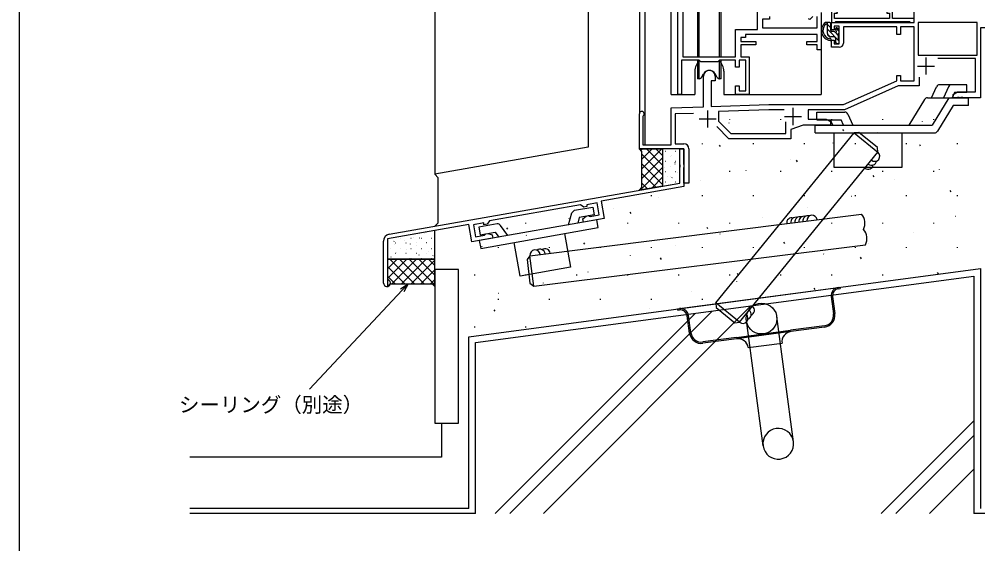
# Model space of a CAD drawing. Units: millimetres, scale not verified. Extents: x -437 to 438, y -681 to 679.
# Drawn here: x -436.8 to -155.8, y -237.2 to -83.5 of the extents above; entities that cross this region are included whole.
import ezdxf
from ezdxf.enums import TextEntityAlignment as Align

# ---------------------------------------------------------------- set-up
doc = ezdxf.new("R2010")
doc.units = ezdxf.units.MM
doc.header["$LTSCALE"] = 4
for name, color, linetype in [('0-2_YKK_11', 7, 'Continuous'), ('0-3_YKK_12', 2, 'Continuous'), ('0-4_YKK_13', 4, 'Continuous'), ('0-5_YKK_D', 6, 'Continuous'), ('0-6_YKK_ZWAK', 7, 'Continuous'), ('0-7_YSS_K', 3, 'Continuous')]:
    doc.layers.add(name, color=color, linetype=linetype)
doc.styles.add('ＭＳ ゴシック', font='')
doc.styles.get('ＭＳ ゴシック').set_extended_font_data('MS Gothic')

msp = doc.modelspace()

# ---------------------------------------------------------------- linework, layer by layer
at = {"layer": '0-2_YKK_11'}
for p, q in [((-170.99, -94.689), (-170.99, -99.689)), ((-173.49, -97.189), (-168.49, -97.189)), ((-209.99, -109.489), (-209.99, -114.489)), ((-234.99, -110.189), (-234.99, -115.189)), ((-212.49, -111.989), (-207.49, -111.989)), ((-237.49, -112.689), (-232.49, -112.689)), ((-254.075, -121.489), (-254.532, -121.947)), ((-248.418, -121.489), (-254.24, -127.311)), ((-251.246, -121.489), (-254.24, -124.483)), ((-248.19, -129.088), (-254.24, -123.038)), ((-248.19, -126.259), (-252.961, -121.489)), ((-248.19, -123.431), (-250.132, -121.489)), ((-247.415, -122.109), (-247.365, -122.109)), ((-245.483, -123.404), (-245.474, -123.401)), ((-244.375, -122.109), (-244.325, -122.109)), ((-248.19, -124.09), (-254.24, -130.14)), ((-248.19, -131.916), (-254.24, -125.866)), ((-247.415, -125.099), (-247.365, -125.099)), ((-245.99, -123.724), (-245.94, -123.724)), ((-244.556, -125.42), (-244.473, -125.365)), ((-244.507, -125.9), (-244.498, -125.897)), ((-244.375, -125.099), (-244.325, -125.099)), ((-248.19, -126.918), (-254.81, -133.538)), ((-250.208, -132.726), (-254.24, -128.694)), ((-247.627, -127.005), (-247.618, -127.001)), ((-247.415, -128.089), (-247.365, -128.089)), ((-245.99, -126.714), (-245.94, -126.714)), ((-244.375, -128.089), (-244.325, -128.089)), ((-243.861, -128.512), (-243.852, -128.509)), ((-243.19, -126.947), (-243.07, -126.764)), ((-252.613, -133.15), (-254.24, -131.523)), ((-248.19, -129.746), (-251.376, -132.932)), ((-247.415, -131.079), (-247.365, -131.079)), ((-246.652, -129.5), (-246.642, -129.497)), ((-245.99, -129.704), (-245.94, -129.704)), ((-245.441, -129.923), (-245.357, -129.868)), ((-244.375, -131.079), (-244.325, -131.079)), ((-243.262, -131.141), (-243.258, -131.139)), ((-317.339, -146.029), (-317.289, -146.029)), ((-329.99, -160.793), (-329.99, -148.471)), ((-326.936, -148.601), (-326.852, -148.546)), ((-325.034, -147.644), (-324.984, -147.644)), ((-323.967, -148.355), (-323.958, -148.351)), ((-321.994, -147.644), (-321.944, -147.644)), ((-321.224, -147.383), (-321.215, -147.38)), ((-319.444, -147.56), (-319.361, -147.505)), ((-318.954, -147.644), (-318.904, -147.644)), ((-318.104, -146.278), (-318.095, -146.275)), ((-317.458, -148.891), (-317.449, -148.887)), ((-315.914, -147.644), (-315.864, -147.644)), ((-328.074, -150.634), (-328.024, -150.634)), ((-326.758, -149.343), (-326.748, -149.339)), ((-326.459, -149.019), (-326.409, -149.019)), ((-325.034, -150.634), (-324.984, -150.634)), ((-323.419, -149.019), (-323.369, -149.019)), ((-323.369, -150.984), (-323.359, -150.98)), ((-322.133, -149.34), (-322.05, -149.285)), ((-321.994, -150.634), (-321.944, -150.634)), ((-320.379, -149.019), (-320.329, -149.019)), ((-320.248, -149.879), (-320.239, -149.875)), ((-318.954, -150.634), (-318.904, -150.634)), ((-317.339, -149.019), (-317.289, -149.019)), ((-316.859, -151.52), (-316.85, -151.516)), ((-315.914, -150.634), (-315.864, -150.634)), ((-314.994, -153.793), (-328.79, -153.793)), ((-328.79, -156.602), (-325.981, -153.793)), ((-328.79, -159.43), (-323.153, -153.793)), ((-320.891, -161.043), (-328.141, -153.793)), ((-328.074, -153.624), (-328.024, -153.624)), ((-327.82, -153.104), (-327.737, -153.049)), ((-327.575, -161.043), (-320.325, -153.793)), ((-326.459, -152.009), (-326.409, -152.009)), ((-326.112, -151.955), (-326.102, -151.952)), ((-318.062, -161.043), (-325.312, -153.793)), ((-325.034, -153.624), (-324.984, -153.624)), ((-324.746, -161.043), (-317.496, -153.793)), ((-323.419, -152.009), (-323.369, -152.009)), ((-322.942, -153.793), (-322.934, -153.788)), ((-314.994, -161.283), (-322.484, -153.793)), ((-322.393, -153.479), (-322.383, -153.476)), ((-321.994, -153.624), (-321.944, -153.624)), ((-321.918, -161.043), (-314.994, -154.12)), ((-320.379, -152.009), (-320.329, -152.009)), ((-320.328, -152.063), (-320.245, -152.008)), ((-314.994, -158.454), (-319.655, -153.793)), ((-319.602, -152.491), (-319.593, -152.488)), ((-318.954, -153.624), (-318.904, -153.624)), ((-317.339, -152.009), (-317.289, -152.009)), ((-314.994, -155.626), (-316.827, -153.793)), ((-315.914, -153.624), (-315.864, -153.624)), ((-315.526, -152.802), (-315.442, -152.747)), ((-323.719, -161.043), (-328.79, -155.972)), ((-319.089, -161.043), (-314.994, -156.948)), ((-326.547, -161.043), (-328.79, -158.8)), ((-316.261, -161.043), (-314.994, -159.777)), ((-328.708, -161.711), (-328.79, -161.629))]:
    msp.add_line(p, q, dxfattribs=at)
for points in [[(-223.79, -104.489), (-223.79, -95.489), (-225.79, -95.489), (-225.79, -97.489), (-226.79, -97.489), (-226.79, -95.489), (-231.49, -95.489), (-231.99, -95.989), (-236.99, -95.989), (-237.49, -95.489), (-242.69, -95.489), (-242.69, -105.489), (-243.69, -105.489), (-243.69, -11.489), (-241.69, -11.489), (-241.69, -16.489), (-242.49, -16.489), (-242.49, -17.489), (-242.29, -18.038), (-242.29, -35.789), (-237.69, -35.789), (-237.69, -33.989)], [(-196.39, -91.689), (-198.69, -91.689), (-198.69, -89.589), (-197.89, -89.589), (-197.89, -90.689), (-196.39, -90.689), (-196.39, -85.489), (-197.89, -85.489), (-197.89, -86.589), (-198.69, -86.589), (-198.69, -84.489), (-174.49, -84.489), (-174.49, -68.189)], [(-201.69, -81.489), (-201.69, -92.489), (-202.89, -92.489), (-202.89, -90.989), (-205.89, -90.989), (-205.89, -89.989), (-202.89, -89.989), (-202.89, -87.989), (-223.89, -87.989), (-223.89, -88.789), (-225.29, -88.789), (-225.29, -89.989), (-223.39, -89.989), (-220.89, -89.989), (-220.89, -90.989), (-225.29, -90.989), (-225.29, -94.489), (-222.79, -94.489), (-222.79, -105.489), (-226.79, -105.489), (-226.79, -102.989), (-225.79, -102.989), (-225.79, -104.489), (-223.79, -104.489)], [(-150.99, -79.989), (-150.99, -85.989), (-154.99, -85.989), (-154.99, -106.489), (-160.032, -106.489), (-160.215, -106.369), (-160.765, -106.369), (-160.948, -106.489), (-161.032, -106.489), (-161.215, -106.369), (-161.765, -106.369), (-161.948, -106.489), (-162.99, -106.489), (-162.99, -105.489)], [(-216.89, -82.689), (-216.89, -83.489), (-218.89, -83.489), (-218.89, -85.989), (-202.89, -85.989), (-202.89, -82.689)], [(-204.166, -82.689), (-205.02, -83.543), (-205.39, -83.389)], [(-232.79, -100.189), (-232.79, -101.489), (-233.99, -101.489), (-233.99, -109.08), (-217.054, -108.489), (-195.19, -108.489), (-179.49, -101.489), (-179.49, -99.989), (-178.49, -99.989), (-178.49, -101.489), (-174.49, -101.489), (-174.49, -85.689), (-178.49, -85.689), (-178.49, -87.989), (-179.49, -87.989), (-179.49, -85.689), (-195.19, -85.689), (-195.19, -90.489)], [(-162.99, -105.489), (-161.778, -104.789), (-156.49, -104.789), (-156.49, -94.989), (-167.499, -94.989)], [(-253.87, -111.749), (-253.99, -111.989), (-253.99, -120.289), (-245.69, -120.289), (-245.69, -109.489), (-236.19, -109.157), (-236.19, -100.189)], [(-172.99, -100.461), (-172.99, -102.989), (-179.171, -102.989), (-194.871, -109.989), (-205.49, -109.989), (-205.49, -112.789), (-200.203, -112.789), (-198.99, -113.489), (-198.99, -114.489), (-206.99, -114.489), (-210.59, -115.799), (-210.59, -118.489), (-228.79, -118.489), (-232.344, -114.935)], [(-240.49, -121.489), (-240.49, -131.489), (-241.99, -131.489), (-241.99, -126.947), (-241.87, -126.764), (-241.87, -126.214), (-241.99, -126.031), (-241.99, -121.489), (-254.99, -121.489), (-254.99, -111.189)], [(-239.178, -111.062), (-244.49, -111.248), (-244.49, -119.989), (-241.99, -119.989)], [(-212.589, -109.989), (-217.028, -109.989), (-231.79, -110.504), (-231.79, -113.367), (-228.169, -116.989), (-212.09, -116.989), (-212.09, -113.539)], [(-243.19, -126.031), (-243.19, -121.489), (-241.99, -121.489), (-241.99, -132.495), (-266.191, -136.762), (-265.288, -141.883), (-271.394, -142.96), (-271.567, -141.975), (-270.571, -141.139), (-269.907, -141.022), (-269.682, -141.16), (-269.456, -141.298), (-266.794, -140.829), (-267.419, -137.283), (-270.437, -137.816), (-270.437, -138.374), (-271.312, -138.528), (-272.297, -137.839), (-298.886, -142.527), (-299.576, -143.512), (-300.564, -143.686), (-300.564, -143.128), (-303.66, -143.674), (-303.035, -147.219), (-300.373, -146.75), (-300.208, -146.543), (-300.043, -146.336), (-299.379, -146.219), (-298.157, -146.663), (-297.983, -147.648), (-304.089, -148.725), (-304.992, -143.604), (-328.79, -147.8), (-328.79, -159.593), (-328.606, -159.87)], [(-243.07, -126.764), (-243.07, -126.214), (-243.19, -126.031)], [(-328.337, -146.502), (-243.19, -131.488), (-243.19, -126.947)], [(-328.79, -153.793), (-328.79, -161.793), (-328.04, -161.043), (-315.744, -161.043), (-314.994, -161.793), (-314.994, -153.793)]]:
    msp.add_lwpolyline(points, dxfattribs=at)
for points in [[(-242.29, -68.989), (-242.29, -94.489), (-226.79, -94.489), (-226.79, -86.489), (-220.39, -86.489), (-220.39, -69.489), (-225.59, -69.489), (-225.59, -71.489), (-226.79, -71.489), (-226.79, -68.989)], [(-197.39, -84.189), (-175.79, -84.189), (-175.49, -84.489), (-174.49, -84.489), (-174.49, -83.289), (-180.79, -83.289), (-180.79, -80.789), (-182.49, -80.789), (-182.49, -81.689), (-181.69, -81.689), (-181.69, -83.289), (-197.79, -83.289), (-197.79, -81.689), (-196.969, -81.689), (-198.189, -78.151), (-198.69, -78.235), (-198.69, -84.489), (-197.69, -84.489)], [(-173.29, -93.989), (-155.99, -93.989), (-155.99, -84.489), (-173.29, -84.489)], [(-248.19, -121.489), (-248.19, -132.37), (-254.99, -133.569), (-254.24, -132.819), (-254.24, -122.239), (-254.99, -121.489)], [(-248.19, -121.489), (-248.19, -132.37), (-243.19, -131.489), (-243.19, -121.489)], [(-314.994, -145.368), (-328.79, -147.8), (-328.79, -153.793), (-314.994, -153.793)]]:
    msp.add_lwpolyline(points, close=True, dxfattribs=at)
for centre, radius, start, end in [((-196.39, -90.489), 1.2, 270.00001, 359.99999), ((-234.49, -100.189), 1.7, 359.99999, 180.00001), ((-254.29, -111.189), 0.7, 306.86989, 180), ((-241.99, -121.489), 1.5, 0.00001, 89.99999), ((-327.99, -148.471), 2, 99.99999, 180.00002), ((-328.99, -160.793), 1, 180.00002, 67.38012)]:
    msp.add_arc(centre, radius, start, end, dxfattribs=at)
at = {"layer": '0-3_YKK_12'}
for p, q in [((-254.99, 205.512), (-254.99, -111.187)), ((-253.392, 205.512), (-253.392, -120.289)), ((-245.69, -105.488), (-245.69, 205.512)), ((-201.69, -92.189), (-201.69, -105.489)), ((-238.74, -98.739), (-238.74, -105.489)), ((-230.24, -98.739), (-230.24, -105.489)), ((-245.69, -105.488), (-238.74, -105.489)), ((-230.24, -105.489), (-201.69, -105.489))]:
    msp.add_line(p, q, dxfattribs=at)
for start, end in [(132.61103, 180), (360, 47.38685)]:
    msp.add_arc((-234.49, -98.739), 4.25, start, end, dxfattribs=at)
at = {"layer": '0-4_YKK_13'}
for p, q in [((-237.99, -70.989), (-237.99, -94.489)), ((-237.448, -94.489), (-237.448, -70.989)), ((-231.532, -94.489), (-231.532, -70.989)), ((-230.99, -94.489), (-230.99, -70.989)), ((-199.19, -84.489), (-200.49, -84.489)), ((-199.89, -87.689), (-199.89, -84.489)), ((-198.89, -86.014), (-199.89, -85.014)), ((-196.39, -89.928), (-199.89, -86.428)), ((-198.89, -86.789), (-198.89, -84.789)), ((-197.951, -87.089), (-198.59, -87.089)), ((-197.49, -86.289), (-197.49, -86.628)), ((-196.39, -87.1), (-197.408, -86.082)), ((-196.478, -86.577), (-196.978, -86.077)), ((-196.39, -87.389), (-196.39, -86.789)), ((-199.058, -88.675), (-199.876, -87.857)), ((-197.79, -88.689), (-198.89, -88.689)), ((-196.59, -88.314), (-197.583, -87.321)), ((-197.49, -88.989), (-197.49, -90.289)), ((-196.59, -89.589), (-196.59, -87.589)), ((-196.39, -90.289), (-196.39, -89.789)), ((-197.144, -90.589), (-197.49, -90.242)), ((-197.19, -90.589), (-196.69, -90.589)), ((-237.99, -95.489), (-237.99, -100.989)), ((-237.448, -100.989), (-237.448, -95.539)), ((-231.532, -100.989), (-231.532, -95.539)), ((-230.99, -100.989), (-230.99, -95.489)), ((-230.99, -97.484), (-230.993, -97.486)), ((-237.448, -100.989), (-237.99, -100.989)), ((-237.337, -100.951), (-237.44, -100.989)), ((-236.813, -100.511), (-236.222, -99.489)), ((-234.604, -98.491), (-234.605, -98.492)), ((-234.352, -98.492), (-234.353, -98.493)), ((-232.168, -100.511), (-232.758, -99.489)), ((-231.644, -100.951), (-231.54, -100.989)), ((-230.99, -100.989), (-231.532, -100.989)), ((-169.398, -106.489), (-167.895, -103.266)), ((-158.99, -102.689), (-166.988, -102.689)), ((-164.391, -103.266), (-165.893, -106.489)), ((-158.99, -104.989), (-158.99, -102.689)), ((-170.549, -106.489), (-158.49, -106.489)), ((-164.273, -106.489), (-169.215, -114.489)), ((-162.656, -104.989), (-163.355, -106.489)), ((-158.99, -104.989), (-162.656, -104.989)), ((-158.49, -108.789), (-158.49, -106.489)), ((-171.402, -106.967), (-176.006, -114.489)), ((-162.99, -108.789), (-167.639, -116.314)), ((-158.49, -108.789), (-162.99, -108.789)), ((-202.99, -110.689), (-194.806, -110.689)), ((-202.99, -112.989), (-202.99, -110.689)), ((-193.9, -111.266), (-192.397, -114.489)), ((-203.49, -114.489), (-169.215, -114.489)), ((-203.49, -116.789), (-203.49, -114.489)), ((-202.99, -112.989), (-195.855, -112.989)), ((-198.291, -114.489), (-198.99, -112.989)), ((-195.156, -114.489), (-195.855, -112.989)), ((-203.49, -116.789), (-168.49, -116.789)), ((-177.99, -126.789), (-177.99, -116.789)), ((-274.04, -139.466), (-268.624, -138.511)), ((-293.552, -146.867), (-295.701, -143.895)), ((-243.284, -168.261), (-196.696, -162.05)), ((-196.696, -162.05), (-196.201, -161.984)), ((-196.643, -162.446), (-196.148, -162.38)), ((-196.201, -161.984), (-196.148, -162.38)), ((-198.758, -164.746), (-198.084, -169.801)), ((-198.362, -164.693), (-197.688, -169.748)), ((-243.78, -168.327), (-243.284, -168.261)), ((-243.727, -168.724), (-243.78, -168.327)), ((-243.727, -168.724), (-243.231, -168.658)), ((-240.31, -175.431), (-240.984, -170.376)), ((-239.914, -175.378), (-240.588, -170.323)), ((-209.833, -207.283), (-214.723, -170.607)), ((-218.754, -208.472), (-223.645, -171.797)), ((-200.747, -173.284), (-210.659, -174.605)), ((-200.694, -173.68), (-210.607, -175.002)), ((-226.519, -176.72), (-236.431, -178.041)), ((-226.519, -176.72), (-210.659, -174.605)), ((-210.607, -175.002), (-226.466, -177.116)), ((-226.466, -177.116), (-236.379, -178.438)), ((-223.096, -179.693), (-213.184, -178.372))]:
    msp.add_line(p, q, dxfattribs=at)
for points in [[(-197.99, -116.789), (-197.99, -126.789), (-177.99, -126.789)], [(-275.825, -143.741), (-274.823, -140.214), (-274.04, -139.466)], [(-268.624, -138.511), (-268.225, -140.776), (-272.656, -141.558), (-273.068, -143.255)], [(-296.691, -143.46), (-302.107, -144.415), (-301.708, -146.68), (-297.276, -145.899), (-296.211, -147.336)], [(-276.903, -146.267), (-275.167, -156.115), (-289.939, -158.72), (-291.675, -148.871)]]:
    msp.add_lwpolyline(points, dxfattribs=at)
msp.add_lwpolyline([(-267.454, -142.265), (-301.923, -148.343), (-301.523, -150.608), (-267.055, -144.53)], close=True, dxfattribs=at)
msp.add_circle((-219.184, -171.202), 4.5, dxfattribs=at)
for centre, radius, start, end in [((-198.776, -86.81), 2.885, 126.45193, 263.90389), ((-198.69, -86.776), 2.504, 139.45806, 259.25217), ((-200.75, -84.893), 0.3, 301.6219, 336.95039), ((-200.29, -85.089), 0.2, 36.8699, 156.95039), ((-199.89, -84.789), 0.3, 216.8699, 270), ((-199.19, -84.789), 0.3, 0, 90), ((-198.59, -86.789), 0.3, 180, 270), ((-197.951, -87.389), 0.3, 33.05573, 90), ((-197.49, -87.089), 0.25, 213.05573, 56.94427), ((-197.19, -86.289), 0.3, 45, 180), ((-197.19, -86.628), 0.3, 180, 236.94427), ((-196.69, -86.789), 0.3, 0, 45), ((-198.89, -87.689), 1, 180, 270), ((-199.012, -89.439), 0.25, 253.6388, 125.58163), ((-197.79, -88.989), 0.3, 0, 90), ((-196.59, -87.389), 0.2, 270, 0), ((-196.59, -89.789), 0.2, 0, 90), ((-197.19, -90.289), 0.3, 180, 270), ((-196.69, -90.289), 0.3, 270, 0), ((-237.679, -100.011), 1, 290, 330), ((-234.49, -100.489), 2, 30, 150), ((-231.302, -100.011), 1, 210, 250), ((-166.989, -103.689), 1, 90, 155.00493), ((-163.484, -103.689), 1, 90, 154.99902), ((-170.549, -107.489), 1, 90, 148.53714), ((-194.806, -111.689), 1, 24.99483, 90), ((-168.49, -115.789), 1, 270, 328.29252), ((-296.55, -144.484), 1.034, 34.76283, 97.857), ((-196.379, -164.429), 2.4, 97.59464, 187.59464), ((-196.379, -164.429), 2, 97.59464, 187.59464), ((-242.967, -170.64), 2.4, 7.59464, 97.59464), ((-242.967, -170.64), 2, 7.59464, 97.59464), ((-201.157, -170.211), 3.1, 277.59464, 7.59464), ((-201.157, -170.211), 3.5, 277.59464, 7.59464), ((-236.841, -174.969), 3.5, 187.59464, 277.59464), ((-236.841, -174.969), 3.1, 187.59464, 277.59464), ((-210.21, -177.975), 3, 97.59464, 187.59464), ((-226.07, -180.09), 3, 7.59464, 97.59464), ((-214.294, -207.877), 4.5, 7.59464, 187.59464), ((-214.294, -207.877), 4.5, 187.59464, 7.59464)]:
    msp.add_arc(centre, radius, start, end, dxfattribs=at)
at = {"layer": '0-5_YKK_D'}
for points in [[(-322.755, -161.043), (-324.501, -162.903), (-351.667, -191.847)], [(-324.999, -162.435), (-322.755, -161.043), (-324.002, -163.37)]]:
    msp.add_lwpolyline(points, dxfattribs=at)
at = {"layer": '0-6_YKK_ZWAK'}
msp.add_line((-436.8, 643.8), (-436.8, -681.2), dxfattribs=at)
at = {"layer": '0-7_YSS_K'}
for p, q in [((-314.99, 205.512), (-314.99, -128.917)), ((-269.99, 205.512), (-269.99, -120.982)), ((-159.624, -108.596), (-159.608, -108.643)), ((-228.784, -113.859), (-228.768, -113.906)), ((-228.549, -112.832), (-228.549, -112.967)), ((-213.599, -112.717), (-213.599, -112.967)), ((-198.649, -112.717), (-198.649, -112.967)), ((-183.699, -112.717), (-183.699, -112.967)), ((-172.101, -113.475), (-172.084, -113.523)), ((-168.749, -112.717), (-168.749, -112.967)), ((-232.594, -166.576), (-192.044, -116.773)), ((-195.445, -115.78), (-195.169, -116.196)), ((-185.162, -116.706), (-185.145, -116.753)), ((-236.624, -119.894), (-236.624, -120.092)), ((-231.577, -120.382), (-231.301, -120.799)), ((-221.674, -119.842), (-221.674, -120.092)), ((-206.724, -119.842), (-206.724, -120.092)), ((-198.306, -119.7), (-198.29, -119.747)), ((-191.774, -119.842), (-191.774, -120.092)), ((-176.824, -119.842), (-176.824, -120.092)), ((-172.929, -120.202), (-172.653, -120.619)), ((-161.874, -119.842), (-161.874, -120.092)), ((-269.99, -120.982), (-314.99, -128.917)), ((-225.615, -172.259), (-185.065, -122.455)), ((-210.783, -124.58), (-210.766, -124.627)), ((-209.061, -124.804), (-208.785, -125.221)), ((-313.99, -129.917), (-314.99, -128.917)), ((-228.549, -127.917), (-228.549, -128.167)), ((-223.844, -127.81), (-223.827, -127.857)), ((-213.599, -127.917), (-213.599, -128.167)), ((-198.649, -127.917), (-198.649, -128.167)), ((-186.545, -129.226), (-186.269, -129.643)), ((-183.699, -127.917), (-183.699, -128.167)), ((-168.749, -127.917), (-168.749, -128.167)), ((-167.161, -127.426), (-167.144, -127.474)), ((-313.99, -143.148), (-313.99, -129.917)), ((-236.988, -130.804), (-236.972, -130.851)), ((-180.305, -130.421), (-180.288, -130.468)), ((-164.029, -133.648), (-163.753, -134.065)), ((-251.574, -135.042), (-251.574, -135.292)), ((-249.465, -135.684), (-249.449, -135.731)), ((-236.624, -135.042), (-236.624, -135.292)), ((-221.674, -135.042), (-221.674, -135.292)), ((-206.724, -135.042), (-206.724, -135.292)), ((-192.782, -135.301), (-192.765, -135.348)), ((-191.774, -135.042), (-191.774, -135.292)), ((-176.824, -135.042), (-176.824, -135.292)), ((-161.874, -135.042), (-161.874, -135.292)), ((-262.526, -138.914), (-262.509, -138.961)), ((-257.788, -139.973), (-257.512, -140.39)), ((-205.843, -138.531), (-205.826, -138.578)), ((-313.99, -143.148), (-314.99, -144.148)), ((-303.299, -143.305), (-303.299, -143.367)), ((-288.349, -143.117), (-288.349, -143.367)), ((-287.07, -152.758), (-189.873, -140.603)), ((-275.671, -141.908), (-275.654, -141.956)), ((-273.399, -143.117), (-273.399, -143.367)), ((-258.449, -143.117), (-258.449, -143.367)), ((-243.499, -143.117), (-243.499, -143.367)), ((-228.549, -143.117), (-228.549, -143.367)), ((-218.987, -141.525), (-218.97, -141.572)), ((-213.599, -143.117), (-213.599, -143.367)), ((-198.649, -143.117), (-198.649, -143.367)), ((-183.699, -143.117), (-183.699, -143.367)), ((-168.749, -143.117), (-168.749, -143.367)), ((-162.304, -141.142), (-162.287, -141.189)), ((-293.92, -144.575), (-293.644, -144.992)), ((-235.272, -144.395), (-234.996, -144.812)), ((-174.781, -146.022), (-174.764, -146.069)), ((-288.147, -146.788), (-288.131, -146.835)), ((-231.464, -146.405), (-231.447, -146.452)), ((-212.756, -148.817), (-212.48, -149.234)), ((-301.208, -150.018), (-301.192, -150.065)), ((-296.424, -150.242), (-296.424, -150.492)), ((-285.953, -161.689), (-188.756, -149.534)), ((-281.474, -150.242), (-281.474, -150.492)), ((-271.404, -148.997), (-271.128, -149.414)), ((-266.524, -150.242), (-266.524, -150.492)), ((-251.574, -150.242), (-251.574, -150.492)), ((-244.525, -149.635), (-244.508, -149.682)), ((-236.624, -150.242), (-236.624, -150.492)), ((-221.674, -150.242), (-221.674, -150.492)), ((-206.724, -150.242), (-206.724, -150.492)), ((-191.774, -150.242), (-191.774, -150.492)), ((-187.842, -149.252), (-187.825, -149.299)), ((-176.824, -150.242), (-176.824, -150.492)), ((-161.874, -150.242), (-161.874, -150.492)), ((-257.669, -152.629), (-257.653, -152.677)), ((-248.888, -153.419), (-248.612, -153.836)), ((-200.986, -152.246), (-200.969, -152.293)), ((-190.24, -153.239), (-189.964, -153.656)), ((-213.463, -157.126), (-213.446, -157.173)), ((-303.299, -158.317), (-303.299, -158.567)), ((-288.349, -158.317), (-288.349, -158.567)), ((-273.399, -158.317), (-273.399, -158.567)), ((-270.146, -157.509), (-270.129, -157.556)), ((-258.449, -158.317), (-258.449, -158.567)), ((-243.499, -158.317), (-243.499, -158.567)), ((-228.549, -158.317), (-228.549, -158.567)), ((-226.372, -157.841), (-226.096, -158.258)), ((-213.599, -158.317), (-213.599, -158.567)), ((-198.649, -158.317), (-198.649, -158.567)), ((-183.699, -158.317), (-183.699, -158.567)), ((-168.749, -158.317), (-168.749, -158.323)), ((-167.724, -157.661), (-167.448, -158.078)), ((-283.207, -160.739), (-283.19, -160.786)), ((-226.524, -160.356), (-226.507, -160.403)), ((-203.856, -162.263), (-203.58, -162.68)), ((-296.424, -165.442), (-296.424, -165.692)), ((-296.351, -163.734), (-296.335, -163.781)), ((-281.474, -165.442), (-281.474, -165.692)), ((-266.524, -165.442), (-266.524, -165.692)), ((-251.574, -165.442), (-251.574, -165.692)), ((-239.668, -163.35), (-239.651, -163.398)), ((-236.624, -165.442), (-236.624, -165.692)), ((-297.615, -168.588), (-297.339, -169.005)), ((-283.095, -228.29), (-222.284, -167.479)), ((-252.145, -168.23), (-252.128, -168.277)), ((-297.237, -228.29), (-238.602, -169.655)), ((-292.995, -228.29), (-233.706, -169.002)), ((-303.299, -173.517), (-303.299, -173.767)), ((-288.349, -173.517), (-288.349, -173.767)), ((-184.1, -228.29), (-156.99, -201.18)), ((-179.857, -228.29), (-156.99, -205.423)), ((-169.958, -228.29), (-156.99, -215.322)), ((-304.99, -226.79), (-386.735, -226.79)), ((-302.99, -228.29), (-386.735, -228.29)), ((-14.99, -228.29), (-156.99, -228.29))]:
    msp.add_line(p, q, dxfattribs=at)
for points in [[(-192.044, -116.773), (-185.064, -122.456), (-185.208, -121.049), (-190.637, -116.629)], [(-285.953, -161.689), (-287.07, -152.758), (-287.938, -153.875), (-287.069, -160.821)], [(-307.99, -156.793), (-314.99, -156.793), (-314.99, -201.793), (-307.99, -201.793)], [(-225.615, -172.259), (-232.594, -166.576), (-232.45, -167.983), (-227.022, -172.403)]]:
    msp.add_lwpolyline(points, close=True, dxfattribs=at)
for points in [[(-304.99, -226.79), (-304.99, -176.489), (-154.99, -156.489), (-154.99, -226.79)], [(-302.99, -228.29), (-302.99, -178.24), (-156.99, -158.773), (-156.99, -228.29)], [(-312.99, -201.793), (-312.99, -211.793), (-386.735, -211.793)]]:
    msp.add_lwpolyline(points, dxfattribs=at)
for centre, radius, start, end in [((-186.011, -123.62), 1.5, 230.84606, 50.84604), ((-187.905, -125.946), 1.5, 230.84606, 350.84607), ((-186.958, -124.783), 1.5, 230.84606, 350.84607), ((-210.333, -143.162), 1.5, 73.54993, 187.1281), ((-209.142, -143.013), 1.5, 73.54993, 187.1281), ((-207.951, -142.864), 1.5, 73.54993, 187.1281), ((-206.761, -142.715), 1.5, 73.54993, 187.1281), ((-205.57, -142.566), 1.5, 73.54993, 187.1281), ((-204.379, -142.417), 1.5, 7.1281, 187.1281), ((-192.875, -143.246), 4, 332.89926, 41.35695), ((-192.317, -147.712), 4, 332.89926, 41.35695), ((-285.581, -152.572), 1.5, 7.12811, 187.12809), ((-284.093, -152.386), 1.5, 7.12811, 127.12812), ((-282.605, -152.2), 1.5, 7.12811, 127.12812), ((-222.774, -168.77), 1.5, 290.84604, 50.84605), ((-224.668, -171.096), 1.5, 230.84607, 50.84605), ((-223.721, -169.933), 1.5, 290.84604, 50.84605)]:
    msp.add_arc(centre, radius, start, end, dxfattribs=at)

# ---------------------------------------------------------------- texts
at = {"layer": '0-5_YKK_D', "style": 'ＭＳ ゴシック'}
msp.add_text('シーリング（別途）', height=4.399, dxfattribs=at).set_placement((-389.961, -199.94), align=Align.BOTTOM_LEFT)

doc.saveas('drawing.dxf')
